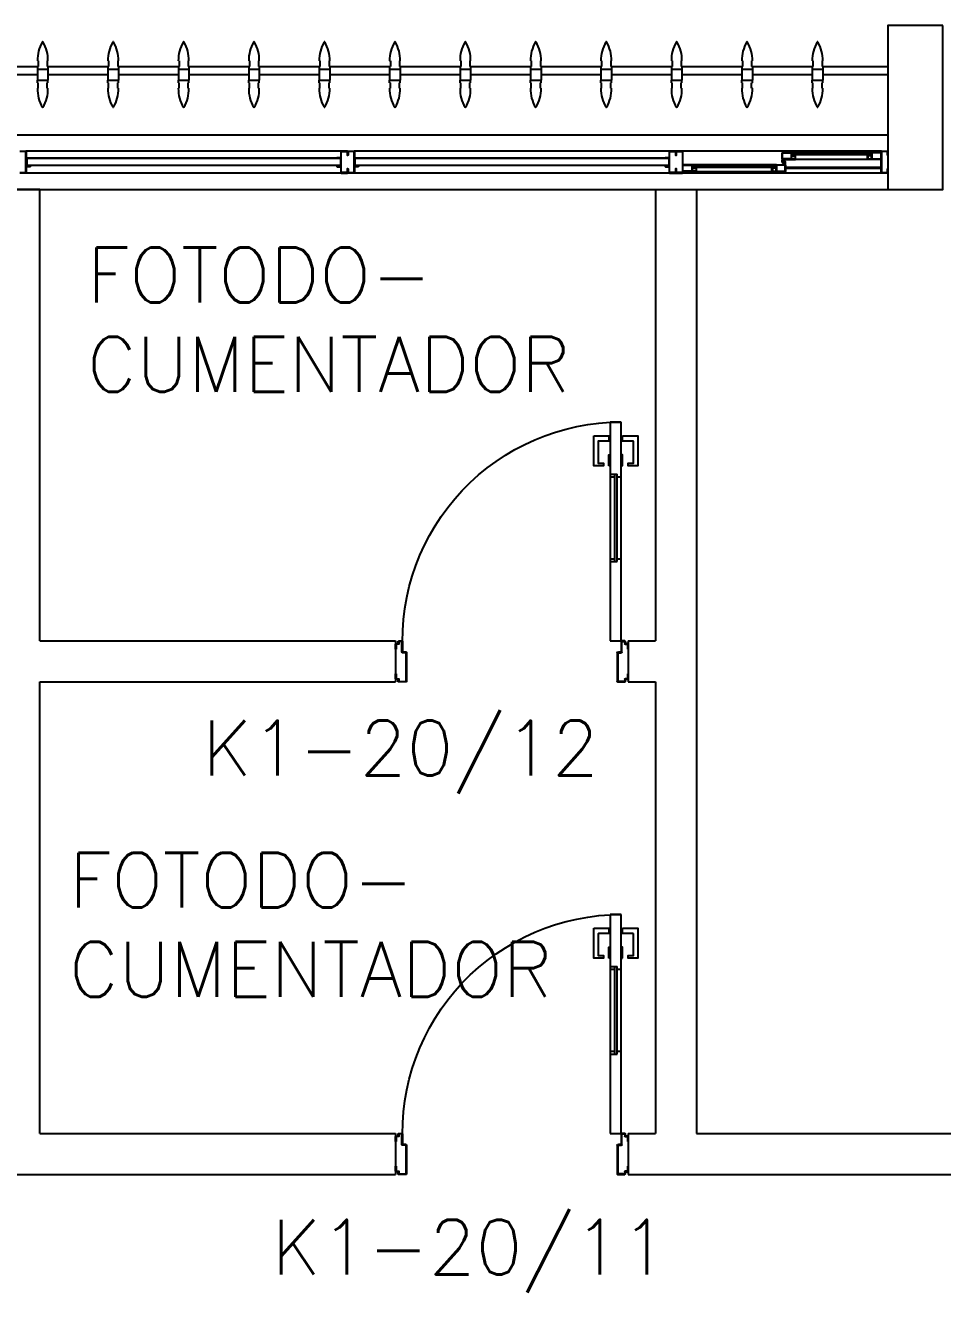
# Model space of a CAD drawing. Header units: millimetres. Extents: x 1887 to 2405, y 1100 to 1335.
# Drawn here: x 2151.606 to 2154.96, y 1267.016 to 1271.648 of the extents above; entities that cross this region are included whole.
import ezdxf

# ---------------------------------------------------------------- set-up
doc = ezdxf.new("R2010")
doc.units = ezdxf.units.MM
for name, color, linetype in [('AR-ALV', 2, 'Continuous'), ('AR-BRISES', 1, 'Continuous'), ('AR-ESQ', 1, 'Continuous'), ('AR-ESTC', 3, 'Continuous'), ('AR-PORTA', 1, 'Continuous'), ('BR-PAINEL', 1, 'Continuous'), ('BR-SUPORTE', 1, 'Continuous'), ('DT-ESQ-BAGUETE-C', 2, 'Continuous'), ('DT-ESQ-BAGUETE-V', 1, 'Continuous'), ('DT-ESQ-CHAPA DOBRADA-V', 1, 'Continuous'), ('DT-ESQ-MARCO-V', 1, 'Continuous'), ('DT-ESQ-PERFIL CADEIRA-C', 2, 'Continuous'), ('DT-ESQ-PERFIL CADEIRA-V', 1, 'Continuous'), ('DT-ESQ-PERFIL U SIMPLES-C', 2, 'Continuous'), ('DT-ESQ-PERFIL U-C', 2, 'Continuous'), ('DT-ESQ-PERFIL U-V', 1, 'Continuous'), ('DT-ESQ-VENEZIANA-C', 2, 'Continuous'), ('DT-ESQ-VENEZIANA-V', 2, 'Continuous'), ('DT-ESQ-VIDRO-C', 2, 'Continuous'), ('ENDEREÇO', 2, 'Continuous'), ('maçaneta', 1, 'Continuous'), ('mov', 1, 'Continuous'), ('PM-PERFIL U-C', 2, 'Continuous'), ('PM-VIDRO', 1, 'Continuous'), ('pm1', 2, 'Continuous'), ('pm2', 2, 'Continuous'), ('TEXTO', 2, 'Continuous')]:
    doc.layers.add(name, color=color, linetype=linetype)
doc.styles.add('UNB-100', font='simplex.shx', dxfattribs={"height": 0.2})
doc.styles.add('UNB1-100', font='simplex.shx', dxfattribs={"height": 0.2})

# ---------------------------------------------------------------- blocks, each defined once
blk = doc.blocks.new('EF30-P')
at = {"layer": 'DT-ESQ-BAGUETE-C', "ltscale": 0.1}
for points in [[(0.4225, -0.08), (0.409, -0.08), (0.409, -0.0785), (0.422, -0.0785, 0.414214), (0.4225, -0.078), (0.4225, -0.067, 0.414214), (0.422, -0.0665), (0.409, -0.0665), (0.409, -0.065), (0.4225, -0.065, -0.414214), (0.424, -0.0665), (0.424, -0.0785, -0.414214)], [(0.7015, -0.08), (0.715, -0.08), (0.715, -0.0785), (0.702, -0.0785, -0.414214), (0.7015, -0.078), (0.7015, -0.067, -0.414214), (0.702, -0.0665), (0.715, -0.0665), (0.715, -0.065), (0.7015, -0.065, 0.414214), (0.7, -0.0665), (0.7, -0.0785, 0.414214)], [(0.0735, -0.125), (0.06, -0.125), (0.06, -0.1235), (0.073, -0.1235, 0.414214), (0.0735, -0.123), (0.0735, -0.112, 0.414214), (0.073, -0.1115), (0.06, -0.1115), (0.06, -0.11), (0.0735, -0.11, -0.414214), (0.075, -0.1115), (0.075, -0.1235, -0.414214)], [(0.339, -0.125), (0.3525, -0.125), (0.3525, -0.1235), (0.3395, -0.1235, -0.414214), (0.339, -0.123), (0.339, -0.112, -0.414214), (0.3395, -0.1115), (0.3525, -0.1115), (0.3525, -0.11), (0.339, -0.11, 0.414214), (0.3375, -0.1115), (0.3375, -0.1235, 0.414214)]]:
    blk.add_lwpolyline(points, format="xyb", close=True, dxfattribs=at)
at = {"layer": 'DT-ESQ-BAGUETE-V', "ltscale": 0.1}
for p, q in [((0.4225, -0.065), (0.7015, -0.065)), ((0.0735, -0.11), (0.339, -0.11))]:
    blk.add_line(p, q, dxfattribs=at)
at = {"layer": 'DT-ESQ-CHAPA DOBRADA-V', "ltscale": 0.1}
for p, q in [((0.025, -0.077), (0.374, -0.077)), ((0.025, -0.08), (0.374, -0.08))]:
    blk.add_line(p, q, dxfattribs=at)
at = {"layer": 'DT-ESQ-MARCO-V', "ltscale": 0.1}
for p, q in [((0.7985, -0.06), (1.9515, -0.06)), ((1.9985, -0.06), (3.1515, -0.06)), ((0.7985, -0.14), (1.9515, -0.14)), ((1.9985, -0.14), (3.1515, -0.14))]:
    blk.add_line(p, q, dxfattribs=at)
at = {"layer": 'DT-ESQ-PERFIL CADEIRA-C', "ltscale": 0.1}
for p, q in [((0.376, -0.0885), (0.4225, -0.0885)), ((0.75, -0.0885), (0.7015, -0.0885)), ((0.025, -0.1335), (0.0735, -0.1335)), ((0.3855, -0.1335), (0.339, -0.1335))]:
    blk.add_line(p, q, dxfattribs=at)
for points in [[(0.4225, -0.087, -1), (0.4225, -0.09), (0.376, -0.09, -0.414214), (0.374, -0.088), (0.374, -0.067, -0.414214), (0.376, -0.065), (0.4075, -0.065, -0.414214), (0.409, -0.0665), (0.409, -0.087)], [(0.409, -0.0885, -0.198913), (0.4079, -0.0881, -0.198913), (0.4075, -0.087), (0.4075, -0.067, 0.414214), (0.407, -0.0665), (0.376, -0.0665, 0.414214), (0.3755, -0.067), (0.3755, -0.088, 0.414214), (0.376, -0.0885)], [(0.7015, -0.09), (0.75, -0.09), (0.75, -0.0885), (0.715, -0.0885, 0.198912), (0.7161, -0.0881, 0.198913), (0.7165, -0.087), (0.7165, -0.067, -0.414214), (0.717, -0.0665), (0.75, -0.0665), (0.75, -0.065), (0.7165, -0.065, 0.414214), (0.715, -0.0665), (0.715, -0.0785), (0.715, -0.08), (0.715, -0.087), (0.7015, -0.087, 1)], [(0.0735, -0.135), (0.025, -0.135), (0.025, -0.1335), (0.06, -0.1335, -0.198912), (0.0589, -0.1331, -0.198913), (0.0585, -0.132), (0.0585, -0.112, 0.414214), (0.058, -0.1115), (0.025, -0.1115), (0.025, -0.11), (0.0585, -0.11, -0.414214), (0.06, -0.1115), (0.06, -0.1235), (0.06, -0.125), (0.06, -0.132), (0.0735, -0.132, -1)], [(0.339, -0.132, 1), (0.339, -0.135), (0.3855, -0.135, 0.414214), (0.3875, -0.133), (0.3875, -0.112, 0.414214), (0.3855, -0.11), (0.354, -0.11, 0.414214), (0.3525, -0.1115), (0.3525, -0.132)], [(0.3525, -0.1335, 0.198913), (0.3536, -0.1331, 0.198913), (0.354, -0.132), (0.354, -0.112, -0.414214), (0.3545, -0.1115), (0.3855, -0.1115, -0.414214), (0.386, -0.112), (0.386, -0.133, -0.414214), (0.3855, -0.1335)]]:
    blk.add_lwpolyline(points, format="xyb", close=True, dxfattribs=at)
at = {"layer": 'DT-ESQ-PERFIL CADEIRA-V', "ltscale": 0.1}
for p, q in [((0.4075, -0.09), (0.7015, -0.09)), ((0.0735, -0.135), (0.339, -0.135))]:
    blk.add_line(p, q, dxfattribs=at)
at = {"layer": 'DT-ESQ-PERFIL U SIMPLES-C', "ltscale": 0.1}
for points in [[(0.376, -0.102), (0.384, -0.102), (0.384, -0.1005), (0.376, -0.1005, -0.414214), (0.3755, -0.1), (0.3755, -0.092, -0.414214), (0.376, -0.0915), (0.384, -0.0915), (0.384, -0.09), (0.376, -0.09, 0.414214), (0.374, -0.092), (0.374, -0.1, 0.414214)], [(0.3855, -0.098), (0.3775, -0.098), (0.3775, -0.0995), (0.3855, -0.0995, -0.414214), (0.386, -0.1), (0.386, -0.108, -0.414214), (0.3855, -0.1085), (0.3775, -0.1085), (0.3775, -0.11), (0.3855, -0.11, 0.414214), (0.3875, -0.108), (0.3875, -0.1, 0.414214)]]:
    blk.add_lwpolyline(points, format="xyb", close=True, dxfattribs=at)
at = {"layer": 'DT-ESQ-PERFIL U-C', "ltscale": 0.1}
for points in [[(0, -0.0615, -0.414214), (0.0015, -0.06), (0.0235, -0.06, -0.414214), (0.025, -0.0615), (0.025, -0.1385, -0.414214), (0.0235, -0.14), (0.0015, -0.14, -0.414214), (0, -0.1385), (0, -0.125), (0.0015, -0.125), (0.0015, -0.138, 0.414214), (0.002, -0.1385), (0.023, -0.1385, 0.414214), (0.0235, -0.138), (0.0235, -0.062, 0.414214), (0.023, -0.0615), (0.002, -0.0615, 0.414214), (0.0015, -0.062), (0.0015, -0.075), (0, -0.075)], [(0.775, -0.0615, 0.414214), (0.7735, -0.06), (0.7515, -0.06, 0.414214), (0.75, -0.0615), (0.75, -0.1385, 0.414214), (0.7515, -0.14), (0.7735, -0.14, 0.414214), (0.775, -0.1385), (0.775, -0.125), (0.7735, -0.125), (0.7735, -0.138, -0.414214), (0.773, -0.1385), (0.752, -0.1385, -0.414214), (0.7515, -0.138), (0.7515, -0.062, -0.414214), (0.752, -0.0615), (0.773, -0.0615, -0.414214), (0.7735, -0.062), (0.7735, -0.075), (0.775, -0.075)], [(0.8, -0.1234), (0.8, -0.086), (0.8135, -0.086, 1), (0.8135, -0.083), (0.8, -0.083), (0.8, -0.0615, 0.414214), (0.7985, -0.06), (0.7765, -0.06, 0.414214), (0.775, -0.0615), (0.775, -0.075), (0.7765, -0.075), (0.7765, -0.0615), (0.7985, -0.0615), (0.7985, -0.083, 0.414214), (0.8, -0.0845, 0.414214), (0.7985, -0.086), (0.7985, -0.1234), (0.7985, -0.1385), (0.7765, -0.1385), (0.7765, -0.125), (0.775, -0.125), (0.775, -0.1385, 0.414214), (0.7765, -0.14), (0.7985, -0.14, 0.414214), (0.8, -0.1385)], [(0.815, -0.086), (0.8015, -0.086, 0.414214), (0.8, -0.0875), (0.8, -0.1145, 0.414214), (0.8015, -0.116), (0.815, -0.116), (0.815, -0.1145), (0.8015, -0.1145), (0.8015, -0.0875), (0.815, -0.0875)], [(1.95, -0.1234), (1.95, -0.086), (1.9365, -0.086, -1), (1.9365, -0.083), (1.95, -0.083), (1.95, -0.0615, -0.414214), (1.9515, -0.06), (1.9735, -0.06, -0.414214), (1.975, -0.0615), (1.975, -0.075), (1.9735, -0.075), (1.9735, -0.0615), (1.9515, -0.0615), (1.9515, -0.083, -0.414214), (1.95, -0.0845, -0.414214), (1.9515, -0.086), (1.9515, -0.1234), (1.9515, -0.1385), (1.9735, -0.1385), (1.9735, -0.125), (1.975, -0.125), (1.975, -0.1385, -0.414214), (1.9735, -0.14), (1.9515, -0.14, -0.414214), (1.95, -0.1385)], [(1.935, -0.086), (1.9485, -0.086, -0.414214), (1.95, -0.0875), (1.95, -0.1145, -0.414214), (1.9485, -0.116), (1.935, -0.116), (1.935, -0.1145), (1.9485, -0.1145), (1.9485, -0.0875), (1.935, -0.0875)], [(2, -0.1234), (2, -0.086), (2.0135, -0.086, 1), (2.0135, -0.083), (2, -0.083), (2, -0.0615, 0.414214), (1.9985, -0.06), (1.9765, -0.06, 0.414214), (1.975, -0.0615), (1.975, -0.075), (1.9765, -0.075), (1.9765, -0.0615), (1.9985, -0.0615), (1.9985, -0.083, 0.414214), (2, -0.0845, 0.414214), (1.9985, -0.086), (1.9985, -0.1234), (1.9985, -0.1385), (1.9765, -0.1385), (1.9765, -0.125), (1.975, -0.125), (1.975, -0.1385, 0.414214), (1.9765, -0.14), (1.9985, -0.14, 0.414214), (2, -0.1385)], [(2.015, -0.086), (2.0015, -0.086, 0.414214), (2, -0.0875), (2, -0.1145, 0.414214), (2.0015, -0.116), (2.015, -0.116), (2.015, -0.1145), (2.0015, -0.1145), (2.0015, -0.0875), (2.015, -0.0875)], [(3.135, -0.086), (3.1485, -0.086, -0.414214), (3.15, -0.0875), (3.15, -0.1145, -0.414214), (3.1485, -0.116), (3.135, -0.116), (3.135, -0.1145), (3.1485, -0.1145), (3.1485, -0.0875), (3.135, -0.0875)]]:
    blk.add_lwpolyline(points, format="xyb", close=True, dxfattribs=at)
for points in [[(0.8, -0.0845), (0.8135, -0.0845)], [(1.95, -0.0845), (1.9365, -0.0845)], [(2, -0.0845), (2.0135, -0.0845)], [(3.15, -0.0845), (3.1365, -0.0845)]]:
    blk.add_lwpolyline(points, dxfattribs=at)
for points in [[(3.1735, -0.0615), (3.1515, -0.0615), (3.1515, -0.083, -0.414214), (3.15, -0.0845, -0.414214), (3.1515, -0.086), (3.1515, -0.1234), (3.1515, -0.1385), (3.1735, -0.1385)], [(3.1735, -0.14), (3.1515, -0.14, -0.414214), (3.15, -0.1385), (3.15, -0.1234), (3.15, -0.086), (3.1365, -0.086, -1), (3.1365, -0.083), (3.15, -0.083), (3.15, -0.0615, -0.414214), (3.1515, -0.06), (3.1735, -0.06, -0.414214)]]:
    blk.add_lwpolyline(points, format="xyb", dxfattribs=at)
at = {"layer": 'DT-ESQ-PERFIL U-V', "ltscale": 0.1}
for p, q in [((0.0235, -0.06), (0.7515, -0.06)), ((0.0235, -0.14), (0.7515, -0.14))]:
    blk.add_line(p, q, dxfattribs=at)
at = {"layer": 'DT-ESQ-VENEZIANA-C', "ltscale": 0.1}
for p, q in [((0.8015, -0.113), (1.9485, -0.113)), ((0.8015, -0.1145), (1.9485, -0.1145)), ((2.0015, -0.113), (3.1485, -0.113)), ((2.0015, -0.1145), (3.1485, -0.1145))]:
    blk.add_line(p, q, dxfattribs=at)
at = {"layer": 'DT-ESQ-VENEZIANA-V', "ltscale": 0.1}
for p, q in [((0.8015, -0.0875), (1.9485, -0.0875)), ((2.0015, -0.0875), (3.1485, -0.0875))]:
    blk.add_line(p, q, dxfattribs=at)
at = {"layer": 'DT-ESQ-VIDRO-C', "ltscale": 0.1}
for points in [[(0.7125, -0.085), (0.7125, -0.082), (0.4115, -0.082), (0.4115, -0.085)], [(0.063, -0.13), (0.063, -0.127), (0.3495, -0.127), (0.3495, -0.13)]]:
    blk.add_lwpolyline(points, close=True, dxfattribs=at)
blk = doc.blocks.new('BR-MODULO8')
at = {"layer": 'BR-PAINEL'}
for p, q in [((-3.1092, 0.27), (-3.1067, 0.27)), ((-3.1092, 0.25), (-3.1092, 0.24)), ((-3.1092, 0.25), (-3.1067, 0.25)), ((-3.1092, 0.24), (-3.0708, 0.24)), ((-3.1092, 0.24), (-3.1092, 0.2)), ((-3.1067, 0.27), (-3.1067, 0.25)), ((-3.0733, 0.27), (-3.0733, 0.25)), ((-3.0708, 0.27), (-3.0733, 0.27)), ((-3.0708, 0.25), (-3.0733, 0.25)), ((-3.0708, 0.25), (-3.0708, 0.24)), ((-3.0708, 0.24), (-3.0708, 0.2)), ((-2.8517, 0.27), (-2.8492, 0.27)), ((-2.8517, 0.25), (-2.8517, 0.24)), ((-2.8517, 0.25), (-2.8492, 0.25)), ((-2.8517, 0.24), (-2.8133, 0.24)), ((-2.8517, 0.24), (-2.8517, 0.2)), ((-2.8492, 0.27), (-2.8492, 0.25)), ((-2.8158, 0.27), (-2.8158, 0.25)), ((-2.8133, 0.27), (-2.8158, 0.27)), ((-2.8133, 0.25), (-2.8158, 0.25)), ((-2.8133, 0.25), (-2.8133, 0.24)), ((-2.8133, 0.24), (-2.8133, 0.2)), ((-2.5942, 0.27), (-2.5917, 0.27)), ((-2.5942, 0.25), (-2.5942, 0.24)), ((-2.5942, 0.25), (-2.5917, 0.25)), ((-2.5942, 0.24), (-2.5558, 0.24)), ((-2.5942, 0.24), (-2.5942, 0.2)), ((-2.5917, 0.27), (-2.5917, 0.25)), ((-2.5583, 0.27), (-2.5583, 0.25)), ((-2.5558, 0.27), (-2.5583, 0.27)), ((-2.5558, 0.25), (-2.5583, 0.25)), ((-2.5558, 0.25), (-2.5558, 0.24)), ((-2.5558, 0.24), (-2.5558, 0.2)), ((-2.3367, 0.27), (-2.3342, 0.27)), ((-2.3367, 0.25), (-2.3367, 0.24)), ((-2.3367, 0.25), (-2.3342, 0.25)), ((-2.3367, 0.24), (-2.2983, 0.24)), ((-2.3367, 0.24), (-2.3367, 0.2)), ((-2.3342, 0.27), (-2.3342, 0.25)), ((-2.3008, 0.27), (-2.3008, 0.25)), ((-2.2983, 0.27), (-2.3008, 0.27)), ((-2.2983, 0.25), (-2.3008, 0.25)), ((-2.2983, 0.25), (-2.2983, 0.24)), ((-2.2983, 0.24), (-2.2983, 0.2)), ((-2.0792, 0.27), (-2.0767, 0.27)), ((-2.0792, 0.25), (-2.0792, 0.24)), ((-2.0792, 0.25), (-2.0767, 0.25)), ((-2.0792, 0.24), (-2.0408, 0.24)), ((-2.0792, 0.24), (-2.0792, 0.2)), ((-2.0767, 0.27), (-2.0767, 0.25)), ((-2.0433, 0.27), (-2.0433, 0.25)), ((-2.0408, 0.27), (-2.0433, 0.27)), ((-2.0408, 0.25), (-2.0433, 0.25)), ((-2.0408, 0.25), (-2.0408, 0.24)), ((-2.0408, 0.24), (-2.0408, 0.2)), ((-1.8217, 0.27), (-1.8192, 0.27)), ((-1.8217, 0.25), (-1.8217, 0.24)), ((-1.8217, 0.25), (-1.8192, 0.25)), ((-1.8217, 0.24), (-1.7833, 0.24)), ((-1.8217, 0.24), (-1.8217, 0.2)), ((-1.8192, 0.27), (-1.8192, 0.25)), ((-1.7858, 0.27), (-1.7858, 0.25)), ((-1.7833, 0.27), (-1.7858, 0.27)), ((-1.7833, 0.25), (-1.7858, 0.25)), ((-1.7833, 0.25), (-1.7833, 0.24)), ((-1.7833, 0.24), (-1.7833, 0.2)), ((-1.5642, 0.27), (-1.5617, 0.27)), ((-1.5642, 0.25), (-1.5642, 0.24)), ((-1.5642, 0.25), (-1.5617, 0.25)), ((-1.5642, 0.24), (-1.5258, 0.24)), ((-1.5642, 0.24), (-1.5642, 0.2)), ((-1.5617, 0.27), (-1.5617, 0.25)), ((-1.5283, 0.27), (-1.5283, 0.25)), ((-1.5258, 0.27), (-1.5283, 0.27)), ((-1.5258, 0.25), (-1.5283, 0.25)), ((-1.5258, 0.25), (-1.5258, 0.24)), ((-1.5258, 0.24), (-1.5258, 0.2)), ((-1.3067, 0.27), (-1.3042, 0.27)), ((-1.3067, 0.25), (-1.3067, 0.24)), ((-1.3067, 0.25), (-1.3042, 0.25)), ((-1.3067, 0.24), (-1.2683, 0.24)), ((-1.3067, 0.24), (-1.3067, 0.2)), ((-1.3042, 0.27), (-1.3042, 0.25)), ((-1.2708, 0.27), (-1.2708, 0.25)), ((-1.2683, 0.27), (-1.2708, 0.27)), ((-1.2683, 0.25), (-1.2708, 0.25)), ((-1.2683, 0.25), (-1.2683, 0.24)), ((-1.2683, 0.24), (-1.2683, 0.2)), ((-1.0492, 0.27), (-1.0467, 0.27)), ((-1.0492, 0.25), (-1.0492, 0.24)), ((-1.0492, 0.25), (-1.0467, 0.25)), ((-1.0492, 0.24), (-1.0108, 0.24)), ((-1.0492, 0.24), (-1.0492, 0.2)), ((-1.0467, 0.27), (-1.0467, 0.25)), ((-1.0133, 0.27), (-1.0133, 0.25)), ((-1.0108, 0.27), (-1.0133, 0.27)), ((-1.0108, 0.25), (-1.0133, 0.25)), ((-1.0108, 0.25), (-1.0108, 0.24)), ((-1.0108, 0.24), (-1.0108, 0.2)), ((-0.7917, 0.27), (-0.7892, 0.27)), ((-0.7917, 0.25), (-0.7917, 0.24)), ((-0.7917, 0.25), (-0.7892, 0.25)), ((-0.7917, 0.24), (-0.7533, 0.24)), ((-0.7917, 0.24), (-0.7917, 0.2)), ((-0.7892, 0.27), (-0.7892, 0.25)), ((-0.7558, 0.27), (-0.7558, 0.25)), ((-0.7533, 0.27), (-0.7558, 0.27)), ((-0.7533, 0.25), (-0.7558, 0.25)), ((-0.7533, 0.25), (-0.7533, 0.24)), ((-0.7533, 0.24), (-0.7533, 0.2)), ((-0.5342, 0.27), (-0.5317, 0.27)), ((-0.5342, 0.25), (-0.5317, 0.25)), ((-0.5342, 0.25), (-0.5342, 0.24)), ((-0.5342, 0.24), (-0.5342, 0.2)), ((-0.5342, 0.24), (-0.4958, 0.24)), ((-0.5317, 0.27), (-0.5317, 0.25)), ((-0.4958, 0.27), (-0.4983, 0.27)), ((-0.4983, 0.27), (-0.4983, 0.25)), ((-0.4958, 0.25), (-0.4983, 0.25)), ((-0.4958, 0.25), (-0.4958, 0.24)), ((-0.4958, 0.24), (-0.4958, 0.2)), ((-0.2767, 0.27), (-0.2742, 0.27)), ((-0.2767, 0.25), (-0.2767, 0.24)), ((-0.2767, 0.25), (-0.2742, 0.25)), ((-0.2767, 0.24), (-0.2383, 0.24)), ((-0.2767, 0.24), (-0.2767, 0.2)), ((-0.2742, 0.27), (-0.2742, 0.25)), ((-0.2408, 0.27), (-0.2408, 0.25)), ((-0.2383, 0.27), (-0.2408, 0.27)), ((-0.2383, 0.25), (-0.2408, 0.25)), ((-0.2383, 0.25), (-0.2383, 0.24)), ((-0.2383, 0.24), (-0.2383, 0.2)), ((-3.1092, 0.2), (-3.0708, 0.2)), ((-3.1092, 0.19), (-3.1092, 0.2)), ((-3.1092, 0.19), (-3.1067, 0.19)), ((-3.1067, 0.17), (-3.1067, 0.19)), ((-3.0708, 0.19), (-3.0733, 0.19)), ((-3.0733, 0.17), (-3.0733, 0.19)), ((-3.0708, 0.19), (-3.0708, 0.2)), ((-2.8517, 0.2), (-2.8133, 0.2)), ((-2.8517, 0.19), (-2.8517, 0.2)), ((-2.8517, 0.19), (-2.8492, 0.19)), ((-2.8492, 0.17), (-2.8492, 0.19)), ((-2.8133, 0.19), (-2.8158, 0.19)), ((-2.8158, 0.17), (-2.8158, 0.19)), ((-2.8133, 0.19), (-2.8133, 0.2)), ((-2.5942, 0.2), (-2.5558, 0.2)), ((-2.5942, 0.19), (-2.5942, 0.2)), ((-2.5942, 0.19), (-2.5917, 0.19)), ((-2.5917, 0.17), (-2.5917, 0.19)), ((-2.5558, 0.19), (-2.5583, 0.19)), ((-2.5583, 0.17), (-2.5583, 0.19)), ((-2.5558, 0.19), (-2.5558, 0.2)), ((-2.3367, 0.2), (-2.2983, 0.2)), ((-2.3367, 0.19), (-2.3367, 0.2)), ((-2.3367, 0.19), (-2.3342, 0.19)), ((-2.3342, 0.17), (-2.3342, 0.19)), ((-2.2983, 0.19), (-2.3008, 0.19)), ((-2.3008, 0.17), (-2.3008, 0.19)), ((-2.2983, 0.19), (-2.2983, 0.2)), ((-2.0792, 0.2), (-2.0408, 0.2)), ((-2.0792, 0.19), (-2.0792, 0.2)), ((-2.0792, 0.19), (-2.0767, 0.19)), ((-2.0767, 0.17), (-2.0767, 0.19)), ((-2.0408, 0.19), (-2.0433, 0.19)), ((-2.0433, 0.17), (-2.0433, 0.19)), ((-2.0408, 0.19), (-2.0408, 0.2)), ((-1.8217, 0.2), (-1.7833, 0.2)), ((-1.8217, 0.19), (-1.8217, 0.2)), ((-1.8217, 0.19), (-1.8192, 0.19)), ((-1.8192, 0.17), (-1.8192, 0.19)), ((-1.7833, 0.19), (-1.7858, 0.19)), ((-1.7858, 0.17), (-1.7858, 0.19)), ((-1.7833, 0.19), (-1.7833, 0.2)), ((-1.5642, 0.2), (-1.5258, 0.2)), ((-1.5642, 0.19), (-1.5642, 0.2)), ((-1.5642, 0.19), (-1.5617, 0.19)), ((-1.5617, 0.17), (-1.5617, 0.19)), ((-1.5258, 0.19), (-1.5283, 0.19)), ((-1.5283, 0.17), (-1.5283, 0.19)), ((-1.5258, 0.19), (-1.5258, 0.2)), ((-1.3067, 0.2), (-1.2683, 0.2)), ((-1.3067, 0.19), (-1.3067, 0.2)), ((-1.3067, 0.19), (-1.3042, 0.19)), ((-1.3042, 0.17), (-1.3042, 0.19)), ((-1.2683, 0.19), (-1.2708, 0.19)), ((-1.2708, 0.17), (-1.2708, 0.19)), ((-1.2683, 0.19), (-1.2683, 0.2)), ((-1.0492, 0.2), (-1.0108, 0.2)), ((-1.0492, 0.19), (-1.0492, 0.2)), ((-1.0492, 0.19), (-1.0467, 0.19)), ((-1.0467, 0.17), (-1.0467, 0.19)), ((-1.0108, 0.19), (-1.0133, 0.19)), ((-1.0133, 0.17), (-1.0133, 0.19)), ((-1.0108, 0.19), (-1.0108, 0.2)), ((-0.7917, 0.2), (-0.7533, 0.2)), ((-0.7917, 0.19), (-0.7917, 0.2)), ((-0.7917, 0.19), (-0.7892, 0.19)), ((-0.7892, 0.17), (-0.7892, 0.19)), ((-0.7533, 0.19), (-0.7558, 0.19)), ((-0.7558, 0.17), (-0.7558, 0.19)), ((-0.7533, 0.19), (-0.7533, 0.2)), ((-0.5342, 0.19), (-0.5342, 0.2)), ((-0.5342, 0.2), (-0.4958, 0.2)), ((-0.5342, 0.19), (-0.5317, 0.19)), ((-0.5317, 0.17), (-0.5317, 0.19)), ((-0.4983, 0.17), (-0.4983, 0.19)), ((-0.4958, 0.19), (-0.4983, 0.19)), ((-0.4958, 0.19), (-0.4958, 0.2)), ((-0.2767, 0.2), (-0.2383, 0.2)), ((-0.2767, 0.19), (-0.2767, 0.2)), ((-0.2767, 0.19), (-0.2742, 0.19)), ((-0.2742, 0.17), (-0.2742, 0.19)), ((-0.2383, 0.19), (-0.2408, 0.19)), ((-0.2408, 0.17), (-0.2408, 0.19)), ((-0.2383, 0.19), (-0.2383, 0.2)), ((-3.1092, 0.17), (-3.1067, 0.17)), ((-3.0708, 0.17), (-3.0733, 0.17)), ((-2.8517, 0.17), (-2.8492, 0.17)), ((-2.8133, 0.17), (-2.8158, 0.17)), ((-2.5942, 0.17), (-2.5917, 0.17)), ((-2.5558, 0.17), (-2.5583, 0.17)), ((-2.3367, 0.17), (-2.3342, 0.17)), ((-2.2983, 0.17), (-2.3008, 0.17)), ((-2.0792, 0.17), (-2.0767, 0.17)), ((-2.0408, 0.17), (-2.0433, 0.17)), ((-1.8217, 0.17), (-1.8192, 0.17)), ((-1.7833, 0.17), (-1.7858, 0.17)), ((-1.5642, 0.17), (-1.5617, 0.17)), ((-1.5258, 0.17), (-1.5283, 0.17)), ((-1.3067, 0.17), (-1.3042, 0.17)), ((-1.2683, 0.17), (-1.2708, 0.17)), ((-1.0492, 0.17), (-1.0467, 0.17)), ((-1.0108, 0.17), (-1.0133, 0.17)), ((-0.7917, 0.17), (-0.7892, 0.17)), ((-0.7533, 0.17), (-0.7558, 0.17)), ((-0.5342, 0.17), (-0.5317, 0.17)), ((-0.4958, 0.17), (-0.4983, 0.17)), ((-0.2767, 0.17), (-0.2742, 0.17)), ((-0.2383, 0.17), (-0.2408, 0.17))]:
    blk.add_line(p, q, dxfattribs=at)
for centre, radius, start, end in [((-2.9842, 0.2739), 0.1251, 148.4721, 181.772), ((-3.09, 0.3387), 0.001, 37.1012, 142.8988), ((-3.1958, 0.2739), 0.1251, 358.228, 31.5279), ((-2.7267, 0.2739), 0.1251, 148.4721, 181.772), ((-2.8325, 0.3387), 0.001, 37.1012, 142.8988), ((-2.9383, 0.2739), 0.1251, 358.228, 31.5279), ((-2.4692, 0.2739), 0.1251, 148.4721, 181.772), ((-2.575, 0.3387), 0.001, 37.1012, 142.8988), ((-2.6808, 0.2739), 0.1251, 358.228, 31.5279), ((-2.2117, 0.2739), 0.1251, 148.4721, 181.772), ((-2.3175, 0.3387), 0.001, 37.1012, 142.8988), ((-2.4233, 0.2739), 0.1251, 358.228, 31.5279), ((-1.9542, 0.2739), 0.1251, 148.4721, 181.772), ((-2.06, 0.3387), 0.001, 37.1012, 142.8988), ((-2.1658, 0.2739), 0.1251, 358.228, 31.5279), ((-1.6967, 0.2739), 0.1251, 148.4721, 181.772), ((-1.8025, 0.3387), 0.001, 37.1012, 142.8988), ((-1.9083, 0.2739), 0.1251, 358.228, 31.5279), ((-1.4392, 0.2739), 0.1251, 148.4721, 181.772), ((-1.545, 0.3387), 0.001, 37.1012, 142.8988), ((-1.6508, 0.2739), 0.1251, 358.228, 31.5279), ((-1.1817, 0.2739), 0.1251, 148.4721, 181.772), ((-1.2875, 0.3387), 0.001, 37.1012, 142.8988), ((-1.3933, 0.2739), 0.1251, 358.228, 31.5279), ((-0.9242, 0.2739), 0.1251, 148.4721, 181.772), ((-1.03, 0.3387), 0.001, 37.1012, 142.8988), ((-1.1358, 0.2739), 0.1251, 358.228, 31.5279), ((-0.6667, 0.2739), 0.1251, 148.4721, 181.772), ((-0.7725, 0.3387), 0.001, 37.1012, 142.8988), ((-0.8783, 0.2739), 0.1251, 358.228, 31.5279), ((-0.4092, 0.2739), 0.1251, 148.4721, 181.772), ((-0.515, 0.3387), 0.001, 37.1012, 142.8988), ((-0.6208, 0.2739), 0.1251, 358.228, 31.5279), ((-0.1517, 0.2739), 0.1251, 148.4721, 181.772), ((-0.2575, 0.3387), 0.001, 37.1012, 142.8988), ((-0.3633, 0.2739), 0.1251, 358.228, 31.5279), ((-2.9842, 0.1661), 0.1251, 178.228, 211.5279), ((-3.1958, 0.1661), 0.1251, 328.4721, 1.772), ((-2.7267, 0.1661), 0.1251, 178.228, 211.5279), ((-2.9383, 0.1661), 0.1251, 328.4721, 1.772), ((-2.4692, 0.1661), 0.1251, 178.228, 211.5279), ((-2.6808, 0.1661), 0.1251, 328.4721, 1.772), ((-2.2117, 0.1661), 0.1251, 178.228, 211.5279), ((-2.4233, 0.1661), 0.1251, 328.4721, 1.772), ((-1.9542, 0.1661), 0.1251, 178.228, 211.5279), ((-2.1658, 0.1661), 0.1251, 328.4721, 1.772), ((-1.6967, 0.1661), 0.1251, 178.228, 211.5279), ((-1.9083, 0.1661), 0.1251, 328.4721, 1.772), ((-1.4392, 0.1661), 0.1251, 178.228, 211.5279), ((-1.6508, 0.1661), 0.1251, 328.4721, 1.772), ((-1.1817, 0.1661), 0.1251, 178.228, 211.5279), ((-1.3933, 0.1661), 0.1251, 328.4721, 1.772), ((-0.9242, 0.1661), 0.1251, 178.228, 211.5279), ((-1.1358, 0.1661), 0.1251, 328.4721, 1.772), ((-0.6667, 0.1661), 0.1251, 178.228, 211.5279), ((-0.8783, 0.1661), 0.1251, 328.4721, 1.772), ((-0.4092, 0.1661), 0.1251, 178.228, 211.5279), ((-0.6208, 0.1661), 0.1251, 328.4721, 1.772), ((-0.1517, 0.1661), 0.1251, 178.228, 211.5279), ((-0.3633, 0.1661), 0.1251, 328.4721, 1.772), ((-3.09, 0.1013), 0.001, 217.1012, 322.8988), ((-2.8325, 0.1013), 0.001, 217.1012, 322.8988), ((-2.575, 0.1013), 0.001, 217.1012, 322.8988), ((-2.3175, 0.1013), 0.001, 217.1012, 322.8988), ((-2.06, 0.1013), 0.001, 217.1012, 322.8988), ((-1.8025, 0.1013), 0.001, 217.1012, 322.8988), ((-1.545, 0.1013), 0.001, 217.1012, 322.8988), ((-1.2875, 0.1013), 0.001, 217.1012, 322.8988), ((-1.03, 0.1013), 0.001, 217.1012, 322.8988), ((-0.7725, 0.1013), 0.001, 217.1012, 322.8988), ((-0.515, 0.1013), 0.001, 217.1012, 322.8988), ((-0.2575, 0.1013), 0.001, 217.1012, 322.8988)]:
    blk.add_arc(centre, radius, start, end, dxfattribs=at)
at = {"layer": 'BR-SUPORTE'}
for p, q in [((-3.3283, 0.25), (-3.1067, 0.25)), ((-3.0708, 0.25), (-2.8492, 0.25)), ((-2.8133, 0.25), (-2.5917, 0.25)), ((-2.5558, 0.25), (-2.3342, 0.25)), ((-2.2983, 0.25), (-2.0767, 0.25)), ((-2.0408, 0.25), (-1.8192, 0.25)), ((-1.7833, 0.25), (-1.5617, 0.25)), ((-1.5258, 0.25), (-1.3042, 0.25)), ((-1.2683, 0.25), (-1.0467, 0.25)), ((-1.0108, 0.25), (-0.7892, 0.25)), ((-0.7533, 0.25), (-0.5317, 0.25)), ((-0.4958, 0.25), (-0.2742, 0.25)), ((-0.2383, 0.25), (0, 0.25)), ((-3.3283, 0.22), (-3.1092, 0.22)), ((-3.0708, 0.22), (-2.8517, 0.22)), ((-2.8133, 0.22), (-2.5942, 0.22)), ((-2.5558, 0.22), (-2.3367, 0.22)), ((-2.2983, 0.22), (-2.0792, 0.22)), ((-2.0408, 0.22), (-1.8217, 0.22)), ((-1.7833, 0.22), (-1.5642, 0.22)), ((-1.5258, 0.22), (-1.3067, 0.22)), ((-1.2683, 0.22), (-1.0492, 0.22)), ((-1.0108, 0.22), (-0.7917, 0.22)), ((-0.7533, 0.22), (-0.5342, 0.22)), ((-0.4958, 0.22), (-0.2767, 0.22)), ((-0.2383, 0.22), (0, 0.22))]:
    blk.add_line(p, q, dxfattribs=at)
blk = doc.blocks.new('PM3V')
at = {"layer": 'maçaneta'}
for points in [[(0.02, 0.9), (-0.035, 0.9), (-0.035, 0.79), (0, 0.79), (0, 0.8), (-0.02, 0.8), (-0.02, 0.8785, -0.414214), (-0.0185, 0.88), (0.02, 0.88)], [(0.125, 0.9), (0.07, 0.9), (0.07, 0.88), (0.1085, 0.88, -0.414214), (0.11, 0.8785), (0.11, 0.8), (0.09, 0.8), (0.09, 0.79), (0.125, 0.79)]]:
    blk.add_lwpolyline(points, format="xyb", close=True, dxfattribs=at)
for points in [[(0.02, 0.79), (0.02, 0.83), (0.025, 0.83), (0.025, 0.79)], [(0.07, 0.79), (0.07, 0.83), (0.065, 0.83), (0.065, 0.79)]]:
    blk.add_lwpolyline(points, close=True, dxfattribs=at)
at = {"layer": 'mov'}
blk.add_arc((0.025, 0.15), 0.8, 356.8472, 90, dxfattribs=at)
at = {"layer": 'PM-PERFIL U-C'}
for p, q in [((0.0015, 0.14), (0.01, 0.14)), ((0.01, 0.14), (0.01, 0.1485)), ((0.0115, 0.15), (0.0235, 0.15)), ((0.012, 0.148), (0.012, 0.1395)), ((0.023, 0.148), (0.012, 0.148)), ((0.023, 0.1085), (0.023, 0.148)), ((0.025, 0.1485), (0.025, 0.109)), ((0.825, 0.1485), (0.825, 0.109)), ((0.8385, 0.15), (0.8265, 0.15)), ((0.827, 0.148), (0.838, 0.148)), ((0.827, 0.1085), (0.827, 0.148)), ((0.838, 0.148), (0.838, 0.1395)), ((0.84, 0.14), (0.84, 0.1485)), ((0.8485, 0.14), (0.84, 0.14)), ((0, 0.12), (0, 0.1385)), ((0.002, 0.12), (0, 0.12)), ((0.002, 0.138), (0.002, 0.12)), ((0.0105, 0.138), (0.002, 0.138)), ((0.038, 0.107), (0.0245, 0.107)), ((0.0385, 0.109), (0.025, 0.109)), ((0.038, 0.107), (0.038, 0.002)), ((0.04, 0.1075), (0.04, 0.0015)), ((0.81, 0.1075), (0.81, 0.0015)), ((0.8115, 0.109), (0.825, 0.109)), ((0.812, 0.107), (0.8255, 0.107)), ((0.812, 0.107), (0.812, 0.002)), ((0.8395, 0.138), (0.848, 0.138)), ((0.848, 0.138), (0.848, 0.12)), ((0.848, 0.12), (0.85, 0.12)), ((0.85, 0.12), (0.85, 0.1385)), ((0, 0.03), (0.002, 0.03)), ((0, 0.0115), (0, 0.03)), ((0.01, 0.01), (0.0015, 0.01)), ((0.002, 0.03), (0.002, 0.012)), ((0.002, 0.012), (0.0105, 0.012)), ((0.01, 0.0015), (0.01, 0.01)), ((0.0385, 0), (0.0115, 0)), ((0.012, 0.0105), (0.012, 0.002)), ((0.012, 0.002), (0.038, 0.002)), ((0.8115, 0), (0.8385, 0)), ((0.838, 0.002), (0.812, 0.002)), ((0.838, 0.0105), (0.838, 0.002)), ((0.848, 0.012), (0.8395, 0.012)), ((0.84, 0.0015), (0.84, 0.01)), ((0.84, 0.01), (0.8485, 0.01)), ((0.85, 0.03), (0.848, 0.03)), ((0.848, 0.03), (0.848, 0.012)), ((0.85, 0.0115), (0.85, 0.03))]:
    blk.add_line(p, q, dxfattribs=at)
for centre, start, end in [((0.0015, 0.1385), 90, 180), ((0.0115, 0.1485), 90, 180), ((0.0105, 0.1395), 270, 0), ((0.0235, 0.1485), 360, 90), ((0.8265, 0.1485), 90, 180), ((0.8395, 0.1395), 180, 270), ((0.8385, 0.1485), 0, 90), ((0.8485, 0.1385), 0, 90), ((0.0245, 0.1085), 180, 270), ((0.0385, 0.1075), 0, 90), ((0.8115, 0.1075), 90, 180), ((0.8255, 0.1085), 270, 0), ((0.0015, 0.0115), 180, 270), ((0.0115, 0.0015), 180, 270), ((0.0105, 0.0105), 0, 90), ((0.0385, 0.0015), 269.9386, 0), ((0.8115, 0.0015), 180, 270.0614), ((0.8395, 0.0105), 90, 180), ((0.8385, 0.0015), 270, 0), ((0.8485, 0.0115), 270, 0)]:
    blk.add_arc(centre, 0.0015, start, end, dxfattribs=at)
at = {"layer": 'PM-VIDRO'}
for p, q in [((0.04, 0.45), (0.04, 0.75)), ((0.05, 0.75), (0.05, 0.45))]:
    blk.add_line(p, q, dxfattribs=at)
at = {"layer": 'pm1'}
for p, q in [((0.025, 0.95), (0.065, 0.95)), ((0.025, 0.75), (0.025, 0.95)), ((0.065, 0.95), (0.065, 0.76)), ((0.04, 0.75), (0.025, 0.75)), ((0.065, 0.76), (0.04, 0.76)), ((0.04, 0.75), (0.04, 0.76)), ((0.05, 0.76), (0.05, 0.75)), ((0.065, 0.75), (0.05, 0.75)), ((0.065, 0.76), (0.065, 0.75)), ((0.025, 0.15), (0.025, 0.45)), ((0.04, 0.45), (0.025, 0.45)), ((0.04, 0.44), (0.04, 0.45)), ((0.065, 0.44), (0.04, 0.44)), ((0.065, 0.45), (0.05, 0.45)), ((0.05, 0.45), (0.05, 0.44)), ((0.065, 0.45), (0.065, 0.44)), ((0.065, 0.44), (0.065, 0.15)), ((0.065, 0.15), (0.025, 0.15))]:
    blk.add_line(p, q, dxfattribs=at)
at = {"layer": 'pm2'}
for p, q in [((0.025, 0.45), (0.025, 0.75)), ((0.065, 0.75), (0.065, 0.45)), ((0.025, 0.15), (0.025, 0.109)), ((0.025, 0.109), (0.035, 0.109)), ((0.8252, 0.109), (0.8152, 0.109)), ((0.8152, 0), (0.8402, 0)), ((0.8402, 0.01), (0.8502, 0.01)), ((0.8402, 0), (0.8402, 0.01))]:
    blk.add_line(p, q, dxfattribs=at)

msp = doc.modelspace()

# ---------------------------------------------------------------- linework, layer by layer
at = {"layer": 'AR-ALV'}
for p, q in [((2151.6597, 1271.0485), (2151.5097, 1271.0485)), ((2151.6597, 1269.3985), (2151.6597, 1271.0485)), ((2153.9097, 1271.0485), (2153.9097, 1269.3985)), ((2153.9097, 1271.0485), (2154.0597, 1271.0485)), ((2154.0597, 1271.0485), (2154.0597, 1267.5985)), ((2151.6597, 1269.3985), (2152.9597, 1269.3985)), ((2152.9597, 1269.3985), (2152.9597, 1269.2485)), ((2153.8097, 1269.3985), (2153.8097, 1269.2485)), ((2153.8097, 1269.3985), (2153.9097, 1269.3985)), ((2151.6597, 1267.5985), (2151.6597, 1269.2485)), ((2151.6597, 1269.2485), (2152.9597, 1269.2485)), ((2153.8097, 1269.2485), (2153.9097, 1269.2485)), ((2153.9097, 1269.2485), (2153.9097, 1267.5985)), ((2151.6597, 1267.5985), (2152.9597, 1267.5985)), ((2152.9597, 1267.5985), (2152.9597, 1267.4485)), ((2153.8097, 1267.5985), (2153.9097, 1267.5985)), ((2153.8097, 1267.5985), (2153.8097, 1267.4485)), ((2154.0597, 1267.5985), (2157.6597, 1267.5985)), ((2150.9847, 1267.4485), (2152.9597, 1267.4485)), ((2153.8097, 1267.4485), (2157.6597, 1267.4485))]:
    msp.add_line(p, q, dxfattribs=at)
at = {"layer": 'AR-ESQ'}
for p, q in [((2149.6097, 1271.2485), (2154.7597, 1271.2485)), ((2149.6097, 1271.0485), (2154.7597, 1271.0485))]:
    msp.add_line(p, q, dxfattribs=at)
at = {"layer": 'AR-ESTC'}
msp.add_lwpolyline([(2154.9597, 1271.6485), (2154.7597, 1271.6485), (2154.7597, 1271.0485), (2154.9597, 1271.0485)], close=True, dxfattribs=at)

# ---------------------------------------------------------------- block references
at = {"layer": 'AR-BRISES'}
msp.add_blockref('BR-MODULO8', (2154.7597, 1271.2485), dxfattribs=at)
at = {"layer": 'AR-ESQ', "rotation": 180}
msp.add_blockref('EF30-P', (2154.7597, 1271.0485), dxfattribs=at)
at = {"layer": 'AR-PORTA', "xscale": -1}
for p in [(2153.8097, 1269.2485), (2153.8097, 1267.4485)]:
    msp.add_blockref('PM3V', p, dxfattribs=at)

# ---------------------------------------------------------------- texts
at = {"layer": 'ENDEREÇO', "style": 'UNB1-100'}
for s, p in [('K1-20/12', (2152.2538, 1268.907)), ('K1-20/11', (2152.5066, 1267.083))]:
    msp.add_text(s, height=0.2, dxfattribs=at).set_placement(p)
at = {"layer": 'TEXTO', "style": 'UNB-100'}
for s, p in [('FOTODO-', (2151.8326, 1270.6359)), ('CUMENTADOR', (2151.8326, 1270.3095)), ('FOTODO-', (2151.7664, 1268.4245)), ('CUMENTADOR', (2151.7664, 1268.0981))]:
    msp.add_text(s, height=0.2, dxfattribs=at).set_placement(p)

doc.saveas('drawing.dxf')
